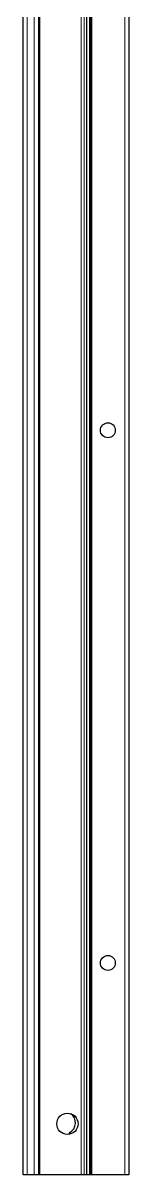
# Model space of a CAD drawing. Header units: millimetres. Extents: x -199 to 5557, y -1847 to 1507.
# Drawn here: x 3164 to 3214, y -852 to -311 of the extents above; entities that cross this region are included whole.
import ezdxf

# ---------------------------------------------------------------- set-up
doc = ezdxf.new("R2010")
doc.units = ezdxf.units.MM

msp = doc.modelspace()

# ---------------------------------------------------------------- linework, layer by layer
at = {"color": 7, "linetype": 'Continuous', "lineweight": 25}
for p, q in [((3163.88, -851.79), (3163.88, 247.21)), ((3171.08, 247.21), (3171.08, -851.79)), ((3193.75, -851.79), (3193.75, 247.21)), ((3193.79, -851.79), (3193.79, 247.21)), ((3213.58, 247.21), (3213.58, -851.79)), ((3195.58, -278.04), (3195.58, -326.54)), ((3195.58, -326.54), (3195.52, -326.65)), ((3195.52, -326.65), (3195.52, -327.94)), ((3195.52, -327.94), (3195.58, -328.04)), ((3195.58, -328.04), (3195.58, -326.54)), ((3195.58, -328.04), (3195.58, -376.54)), ((3195.58, -376.54), (3195.52, -376.65)), ((3195.52, -376.65), (3195.52, -377.94)), ((3195.52, -377.94), (3195.58, -378.04)), ((3195.58, -378.04), (3195.58, -376.54)), ((3195.58, -378.04), (3195.58, -426.54)), ((3195.58, -426.54), (3195.52, -426.65)), ((3195.52, -426.65), (3195.52, -427.94)), ((3195.58, -428.04), (3195.58, -426.54)), ((3195.52, -427.94), (3195.58, -428.04)), ((3195.58, -428.04), (3195.58, -476.54)), ((3195.58, -476.54), (3195.52, -476.65)), ((3195.52, -476.65), (3195.52, -477.94)), ((3195.52, -477.94), (3195.58, -478.04)), ((3195.58, -478.04), (3195.58, -476.54)), ((3195.58, -478.04), (3195.58, -526.54)), ((3195.58, -526.54), (3195.52, -526.65)), ((3195.52, -526.65), (3195.52, -527.94)), ((3195.52, -527.94), (3195.58, -528.04)), ((3195.58, -528.04), (3195.58, -526.54)), ((3195.58, -528.04), (3195.58, -576.54)), ((3195.58, -576.54), (3195.52, -576.65)), ((3195.52, -576.65), (3195.52, -577.94)), ((3195.52, -577.94), (3195.58, -578.04)), ((3195.58, -578.04), (3195.58, -576.54)), ((3195.58, -578.04), (3195.58, -626.54)), ((3195.58, -626.54), (3195.52, -626.65)), ((3195.52, -626.65), (3195.52, -627.94)), ((3195.58, -628.04), (3195.58, -626.54)), ((3195.52, -627.94), (3195.58, -628.04)), ((3195.58, -628.04), (3195.58, -676.54)), ((3195.58, -676.54), (3195.52, -676.65)), ((3195.52, -676.65), (3195.52, -677.94)), ((3195.52, -677.94), (3195.58, -678.04)), ((3195.58, -678.04), (3195.58, -676.54)), ((3195.58, -678.04), (3195.58, -726.54)), ((3195.58, -726.54), (3195.52, -726.65)), ((3195.52, -726.65), (3195.52, -727.94)), ((3195.52, -727.94), (3195.58, -728.04)), ((3195.58, -728.04), (3195.58, -726.54)), ((3195.58, -728.04), (3195.58, -776.54)), ((3195.58, -776.54), (3195.52, -776.65)), ((3195.52, -776.65), (3195.52, -777.94)), ((3195.52, -777.94), (3195.58, -778.04)), ((3195.58, -778.04), (3195.58, -776.54)), ((3195.58, -778.04), (3195.58, -826.54)), ((3195.58, -826.54), (3195.52, -826.65)), ((3195.52, -826.65), (3195.52, -827.94)), ((3195.58, -828.04), (3195.58, -826.54)), ((3185.53, -832.32), (3185.53, -832.73)), ((3195.52, -827.94), (3195.58, -828.04)), ((3195.58, -828.04), (3195.58, -851.79)), ((3165.88, -851.79), (3163.88, -851.79)), ((3169.08, -851.79), (3165.88, -851.79)), ((3171.08, -851.79), (3169.08, -851.79)), ((3171.73, -851.79), (3171.08, -851.79)), ((3191.13, -851.79), (3171.73, -851.79)), ((3192.55, -851.79), (3191.13, -851.79)), ((3193.75, -851.79), (3192.55, -851.79)), ((3193.79, -851.79), (3193.75, -851.79)), ((3194.99, -851.79), (3193.79, -851.79)), ((3195.58, -851.79), (3194.99, -851.79)), ((3196.23, -851.79), (3195.58, -851.79)), ((3211.58, -851.79), (3196.23, -851.79)), ((3213.58, -851.79), (3211.58, -851.79))]:
    msp.add_line(p, q, dxfattribs=at)
at = {"color": 8, "linetype": 'Continuous', "lineweight": 18}
for p, q in [((3165.88, 247.21), (3165.88, -851.79)), ((3169.08, -851.79), (3169.08, 247.21)), ((3171.73, 247.21), (3171.73, -851.79)), ((3191.13, -851.79), (3191.13, 247.21)), ((3192.55, 247.21), (3192.55, -851.79)), ((3194.99, -851.79), (3194.99, 247.21)), ((3196.23, 247.21), (3196.23, -851.79)), ((3211.58, -851.79), (3211.58, 247.21))]:
    msp.add_line(p, q, dxfattribs=at)
at = {"color": 7, "linetype": 'Continuous', "lineweight": 25}
for centre, radius in [((3203.68, -502.29), 3.5), ((3203.68, -752.29), 3.5), ((3184.73, -827.79), 5)]:
    msp.add_circle(centre, radius, dxfattribs=at)
for centre, radius, start, end in [((3183.23, -827.29), 5.25, 299.1407, 53.8109), ((3186.03, -832.32), 0.5, 119.1407, 180)]:
    msp.add_arc(centre, radius, start, end, dxfattribs=at)

doc.saveas('drawing.dxf')
